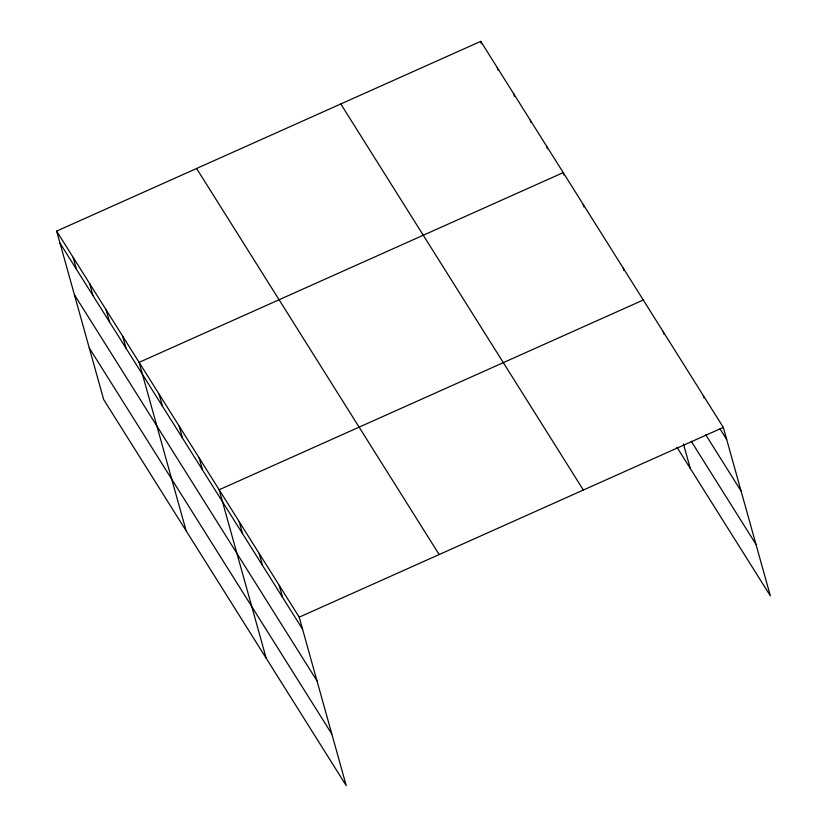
<?xml version="1.0" encoding="UTF-8"?>
<svg xmlns="http://www.w3.org/2000/svg" width="827" height="827" viewBox="0 0 827 827"><rect width="100%" height="100%" fill="white"/><g stroke="black" fill="none" stroke-linecap="round" stroke-linejoin="round"><path stroke-width="1.24" d="M56.639 231.105L299.209 617.169L346.244 785.65L103.685 399.586L56.639 231.105L480.756 41.35L723.315 427.414L770.361 595.895L676.972 447.262M643.272 300.015L219.155 489.77L266.201 658.251M299.209 617.169L723.315 427.414M720.007 428.831L726.675 439.447M705.741 434.806L741.095 491.073M691.238 441.287L755.94 544.269M340.796 103.964L583.355 490.029M196.599 168.481L439.158 554.545M59.999 243.138L302.568 629.202M74.42 294.763L316.979 680.828M89.275 347.96L331.834 734.025M703.301 395.564L703.973 397.973M663.285 331.865L663.957 334.273M683.443 443.913L690.307 468.495M623.258 268.165L623.93 270.574M583.242 204.465L583.914 206.874M563.9 175.014L563.228 172.616L139.112 362.371L186.158 530.851M546.73 146.358L547.402 148.767M530.241 120.111L530.913 122.51M513.743 93.854L514.415 96.263M497.254 67.607L497.926 70.006M480.756 41.35L481.428 43.759M279.195 585.32L282.555 597.352M259.182 553.47L262.541 565.503M239.168 521.62L242.528 533.653M199.152 457.92L202.512 469.953M179.139 426.07L182.498 438.103M159.125 394.221L162.485 406.253M122.623 336.113L125.983 348.146M106.125 309.856L109.484 321.899M89.636 283.609L92.996 295.642M73.138 257.352L76.498 269.395"/></g></svg>
